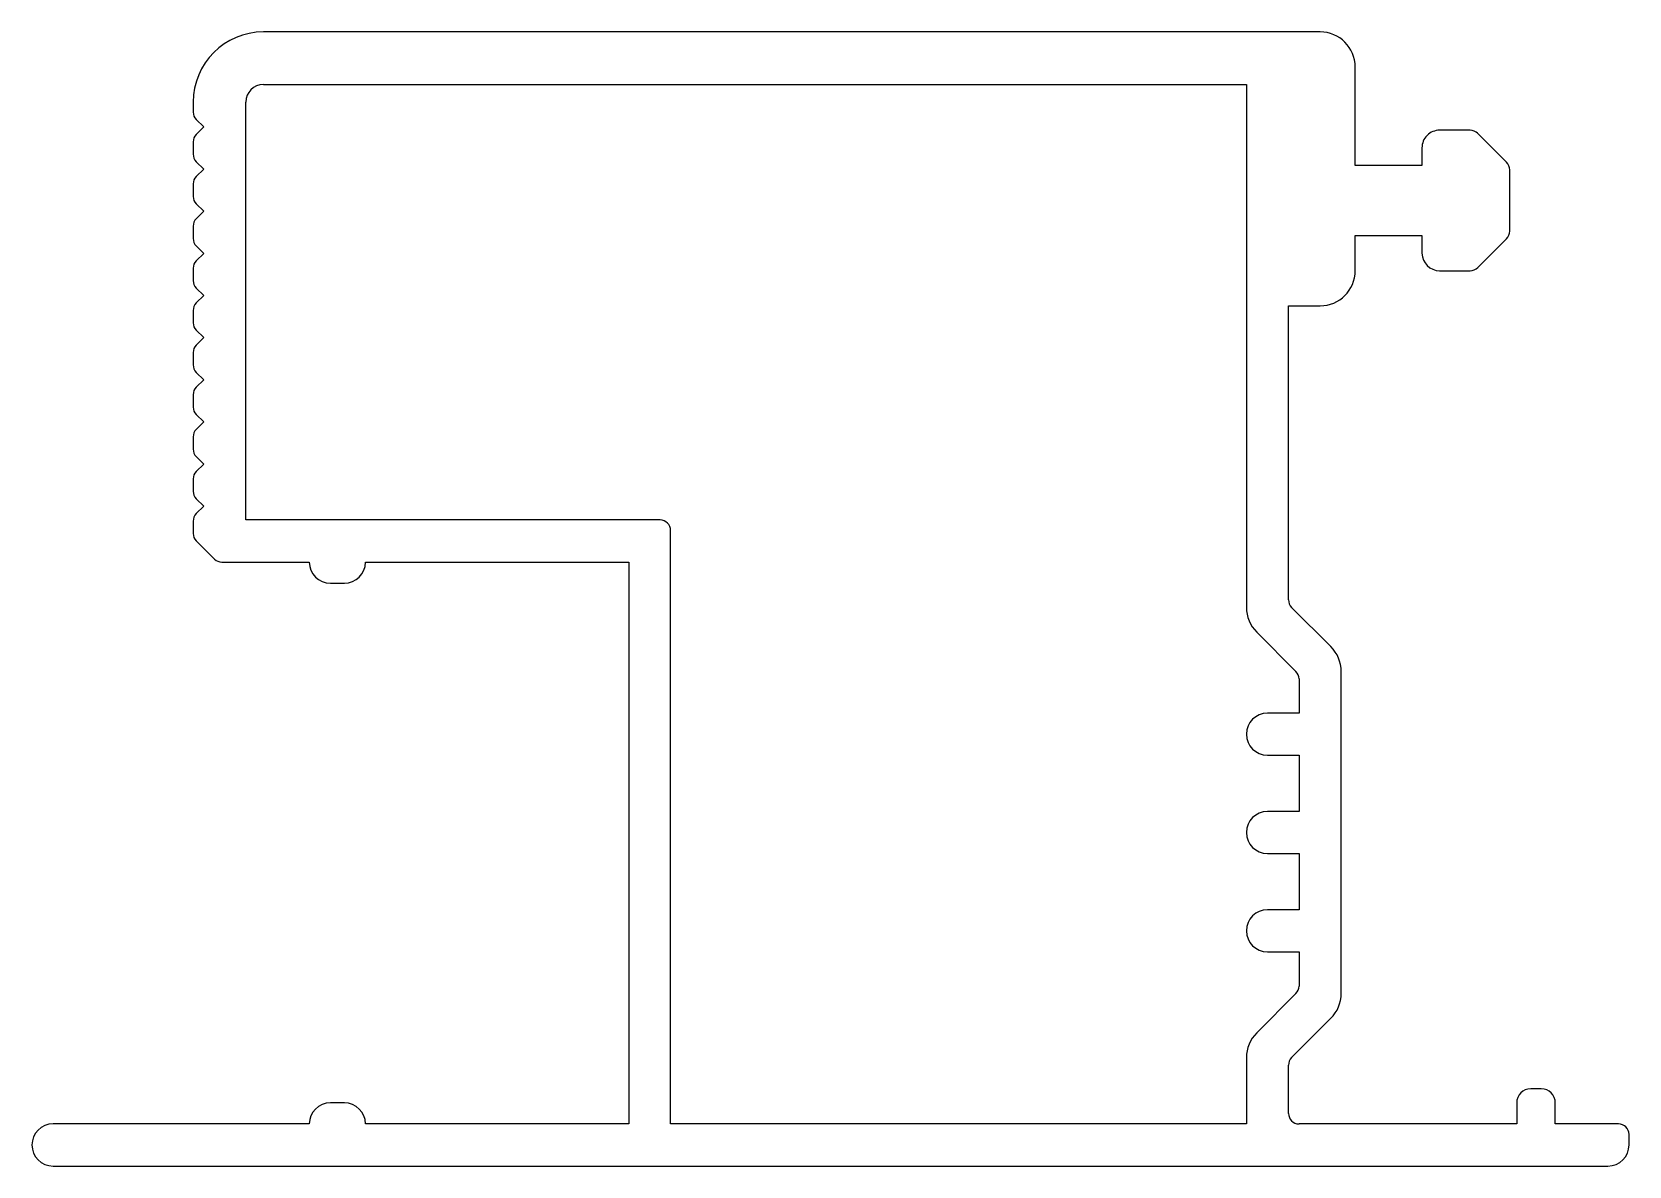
# Model space of a CAD drawing. Extents: x 2 to 47.5, y 1.6 to 33.9.
import ezdxf

# ---------------------------------------------------------------- set-up
doc = ezdxf.new("R2010")
doc.units = 0
doc.layers.get('0').update_dxf_attribs({"linetype": 'CONTINUOUS'})

msp = doc.modelspace()

# ---------------------------------------------------------------- linework, layer by layer
for p, q in [((38.696, 33.91), (8.596, 33.91)), ((39.696, 30.108), (39.696, 32.91)), ((8.596, 32.41), (36.596, 32.41)), ((36.596, 32.41), (36.596, 17.524)), ((6.596, 31.91), (6.596, 31.627)), ((8.096, 20.01), (8.096, 31.91)), ((6.684, 31.415), (6.896, 31.203)), ((6.896, 31.203), (6.684, 30.991)), ((42.971, 31.11), (42.096, 31.11)), ((44.008, 30.197), (43.183, 31.022)), ((6.596, 30.779), (6.596, 30.427)), ((41.596, 30.609), (41.596, 30.108)), ((6.684, 30.215), (6.896, 30.003)), ((41.596, 30.108), (39.696, 30.108)), ((6.596, 29.579), (6.596, 29.227)), ((6.896, 30.003), (6.684, 29.791)), ((44.097, 28.233), (44.096, 29.985)), ((6.684, 29.015), (6.896, 28.803)), ((6.896, 28.803), (6.684, 28.591)), ((6.596, 28.379), (6.596, 28.027)), ((6.684, 27.815), (6.896, 27.603)), ((39.696, 27.11), (39.696, 28.11)), ((39.696, 28.11), (41.596, 28.11)), ((41.596, 28.11), (41.598, 27.608)), ((43.185, 27.197), (44.009, 28.021)), ((6.896, 27.603), (6.684, 27.391)), ((6.596, 27.179), (6.596, 26.827)), ((42.098, 27.11), (42.973, 27.11)), ((6.684, 26.615), (6.896, 26.403)), ((6.896, 26.403), (6.684, 26.191)), ((6.596, 25.979), (6.596, 25.627)), ((37.796, 17.734), (37.796, 26.11)), ((37.796, 26.11), (38.696, 26.11)), ((6.684, 25.415), (6.896, 25.203)), ((6.896, 25.203), (6.684, 24.991)), ((6.596, 24.779), (6.596, 24.427)), ((6.684, 24.215), (6.896, 24.003)), ((6.896, 24.003), (6.684, 23.791)), ((6.596, 23.579), (6.596, 23.227)), ((6.684, 23.015), (6.896, 22.803)), ((6.896, 22.803), (6.684, 22.591)), ((6.596, 22.379), (6.596, 22.027)), ((6.684, 21.815), (6.896, 21.603)), ((6.896, 21.603), (6.684, 21.391)), ((6.596, 21.179), (6.596, 20.827)), ((6.684, 20.615), (6.896, 20.403)), ((6.896, 20.403), (6.684, 20.191)), ((6.596, 19.979), (6.596, 19.627)), ((19.896, 20.01), (8.096, 20.01)), ((20.196, 2.81), (20.196, 19.71)), ((6.684, 19.415), (7.202, 18.897)), ((7.414, 18.81), (9.903, 18.81)), ((11.503, 18.81), (19.003, 18.81)), ((19.003, 18.81), (19.003, 2.81)), ((10.503, 18.21), (10.903, 18.21)), ((39.003, 16.402), (37.884, 17.522)), ((36.889, 16.817), (38.008, 15.697)), ((38.096, 15.485), (38.096, 14.51)), ((39.296, 6.524), (39.296, 15.695)), ((38.096, 14.51), (37.196, 14.51)), ((37.196, 13.31), (38.096, 13.31)), ((38.096, 13.31), (38.096, 11.71)), ((38.096, 11.71), (37.196, 11.71)), ((37.196, 10.51), (38.096, 10.51)), ((38.096, 10.51), (38.096, 8.91)), ((38.096, 8.91), (37.196, 8.91)), ((37.196, 7.71), (38.096, 7.71)), ((38.096, 7.71), (38.096, 6.734)), ((38.008, 6.522), (36.889, 5.402)), ((37.884, 4.697), (39.003, 5.817)), ((36.596, 4.695), (36.596, 2.81)), ((37.796, 3.11), (37.796, 4.485)), ((44.996, 3.81), (44.696, 3.81)), ((10.903, 3.41), (10.503, 3.41)), ((44.296, 3.41), (44.296, 2.81)), ((45.396, 2.81), (45.396, 3.41)), ((9.903, 2.81), (2.603, 2.81)), ((19.003, 2.81), (11.503, 2.81)), ((36.596, 2.81), (20.196, 2.81)), ((44.296, 2.81), (38.096, 2.81)), ((47.196, 2.81), (45.396, 2.81)), ((47.496, 2.21), (47.496, 2.51)), ((2.603, 1.61), (46.896, 1.61))]:
    msp.add_line(p, q)
for centre, radius, start, end in [((8.596, 31.91), 2, 90, 180), ((38.696, 32.91), 1, 0, 90), ((8.596, 31.91), 0.5, 90, 180), ((6.896, 31.627), 0.3, 180, 225), ((6.896, 30.779), 0.3, 135, 180), ((42.096, 30.61), 0.5, 90, 180.0138), ((42.971, 30.81), 0.3, 45, 90), ((6.896, 30.427), 0.3, 180, 225), ((43.796, 29.984), 0.3, 0.0138, 45), ((6.896, 29.579), 0.3, 135, 180), ((6.896, 29.227), 0.3, 180, 225), ((6.896, 28.379), 0.3, 135, 180), ((43.797, 28.233), 0.3, 315, 0.0138), ((6.896, 28.027), 0.3, 180, 225), ((6.896, 27.179), 0.3, 135, 180), ((42.098, 27.61), 0.5, 180.2098, 270), ((38.696, 27.11), 1, 270, 360), ((42.973, 27.41), 0.3, 270, 315), ((6.896, 26.827), 0.3, 180, 225), ((6.896, 25.979), 0.3, 135, 180), ((6.896, 25.627), 0.3, 180, 225), ((6.896, 24.779), 0.3, 135, 180), ((6.896, 24.427), 0.3, 180, 225), ((6.896, 23.579), 0.3, 135, 180), ((6.896, 23.227), 0.3, 180, 225), ((6.896, 22.379), 0.3, 135, 180), ((6.896, 22.027), 0.3, 180, 225), ((6.896, 21.179), 0.3, 135, 180), ((6.896, 20.827), 0.3, 180, 225), ((6.896, 19.979), 0.3, 135, 180), ((6.896, 19.627), 0.3, 180, 225), ((19.896, 19.71), 0.3, 0, 90), ((7.414, 19.11), 0.3, 225, 270), ((10.503, 18.81), 0.6, 180, 270), ((10.903, 18.81), 0.6, 270, 0), ((37.596, 17.524), 1, 180, 225), ((38.096, 17.734), 0.3, 180, 225), ((38.296, 15.695), 1, 0, 45), ((37.796, 15.485), 0.3, 360, 45), ((37.196, 13.91), 0.6, 90, 270), ((37.196, 11.11), 0.6, 90, 270), ((37.196, 8.31), 0.6, 90, 270), ((37.796, 6.734), 0.3, 315, 0), ((38.296, 6.524), 1, 315, 0), ((37.596, 4.695), 1, 135, 180), ((38.096, 4.485), 0.3, 135, 180), ((44.696, 3.41), 0.4, 90, 180), ((44.996, 3.41), 0.4, 0, 90), ((10.503, 2.81), 0.6, 90, 180), ((10.903, 2.81), 0.6, 0, 90), ((2.603, 2.21), 0.6, 90, 270), ((38.096, 3.11), 0.3, 180, 270), ((47.196, 2.51), 0.3, 0, 90), ((46.896, 2.21), 0.6, 270, 360)]:
    msp.add_arc(centre, radius, start, end)

doc.saveas('drawing.dxf')
